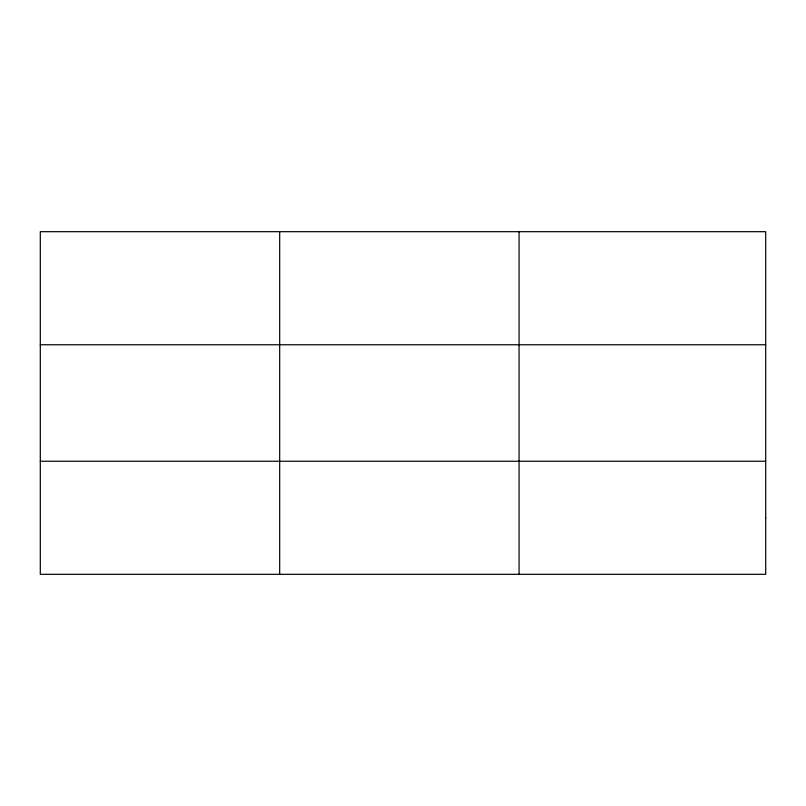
<?xml version="1.0" encoding="UTF-8"?>
<svg xmlns="http://www.w3.org/2000/svg" width="806" height="806" viewBox="0 0 806 806"><rect width="100%" height="100%" fill="white"/><g stroke="black" fill="none" stroke-linecap="round" stroke-linejoin="round"><path stroke-width="1.21" d="M279.682 574.315L279.682 231.685M519.064 574.315L519.064 231.685M40.3 344.756L765.7 344.756M40.3 461.244L765.7 461.244M765.7 517.784L765.7 574.315L40.3 574.315L40.3 231.685L765.7 231.685L765.7 517.784"/></g></svg>
